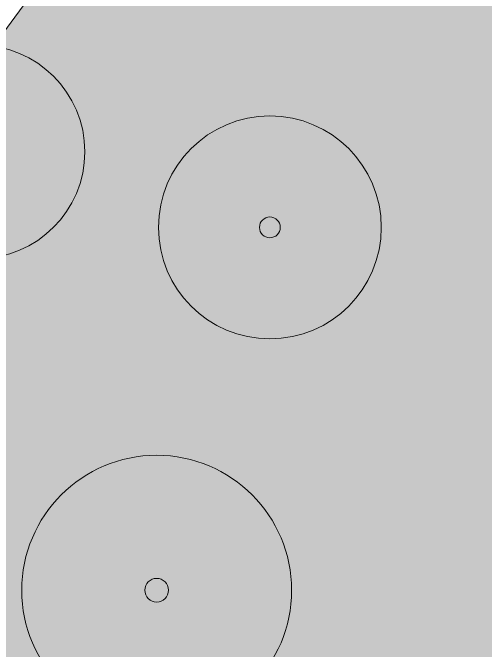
# Model space of a CAD drawing. Header units: metres. Extents: x -3 to 687, y -1 to 1371.
# Drawn here: x 474.45 to 487.72, y 155.8 to 173.71 of the extents above; entities that cross this region are included whole.
import ezdxf

# ---------------------------------------------------------------- set-up
doc = ezdxf.new("R2010")
doc.units = ezdxf.units.M
doc.header["$MEASUREMENT"] = 0
for name, color, linetype, lineweight, true_color in [('TPX_VEGETATION_GREEN_SPACES', 7, 'CONTINUOUS', 0, 0x58ba48), ('TPX_VEGETATION_GREEN_SPACES_HATCH', 7, 'CONTINUOUS', 0, 0x58ba48), ('TPX_VEGETATION_TREES_INDIVIDUAL', 7, 'CONTINUOUS', 0, 0x136734)]:
    doc.layers.add(name, color=color, linetype=linetype, lineweight=lineweight, true_color=true_color)

# ---------------------------------------------------------------- blocks, each defined once
blk = doc.blocks.new('TREETR003_CR031')
at = {"layer": 'TPX_VEGETATION_TREES_INDIVIDUAL'}
for radius in [3.13, 0.292]:
    blk.add_circle((0, 0, 0.036), radius, dxfattribs=at)
blk = doc.blocks.new('TREETR003_CR030')
at = {"layer": 'TPX_VEGETATION_TREES_INDIVIDUAL'}
for radius in [3, 0.25]:
    blk.add_circle((0, 0, 0.036), radius, dxfattribs=at)
blk = doc.blocks.new('TREETR003_CR038')
at = {"layer": 'TPX_VEGETATION_TREES_INDIVIDUAL'}
for radius in [3.79, 0.333]:
    blk.add_circle((0, 0, 0.036), radius, dxfattribs=at)

msp = doc.modelspace()

# ---------------------------------------------------------------- hatches: boundary and pattern name
at = {"layer": 'TPX_VEGETATION_GREEN_SPACES_HATCH'}
msp.add_hatch(color=256, dxfattribs=at).paths.add_polyline_path([(525.889, 243.529), (461.111, 155.357), (464.39, 149.839), (492.243, 130.34), (514.322, 109.645), (530.414, 93.662), (541.32, 79.847), (545.133, 76.175), (549.911, 76.251), (554.144, 79.435), (643.907, 144.491), (681.314, 171.3), (681.314, 238.636), (660.081, 254.744), (637.465, 237.415), (619.609, 228.187), (604.954, 225.457), (592.817, 224.62), (581.842, 226.177), (574.05, 227.25), (562.193, 230.7), (548.689, 236.139), (531.413, 245.504), (525.889, 243.529)])

# ---------------------------------------------------------------- linework, layer by layer
at = {"layer": 'TPX_VEGETATION_GREEN_SPACES', "elevation": 0.003}
msp.add_lwpolyline([(525.889, 243.529), (461.111, 155.357), (464.39, 149.839), (492.243, 130.34), (514.322, 109.645), (530.414, 93.662), (541.32, 79.847), (545.133, 76.175), (549.911, 76.251), (554.144, 79.435), (643.907, 144.491), (681.314, 171.3), (681.314, 238.636), (660.081, 254.744), (637.465, 237.415), (619.609, 228.187), (604.954, 225.457), (592.817, 224.62), (581.842, 226.177), (574.05, 227.25), (562.193, 230.7), (548.689, 236.139), (531.413, 245.504)], close=True, dxfattribs=at)

# ---------------------------------------------------------------- block references
at = {"layer": 'TPX_VEGETATION_TREES_INDIVIDUAL'}
for name, p in [('TREETR003_CR030', (473.474, 169.801, 0.036)), ('TREETR003_CR031', (481.671, 167.678, 0.036)), ('TREETR003_CR038', (478.491, 157.488, 0.036))]:
    msp.add_blockref(name, p, dxfattribs=at)

doc.saveas('drawing.dxf')
